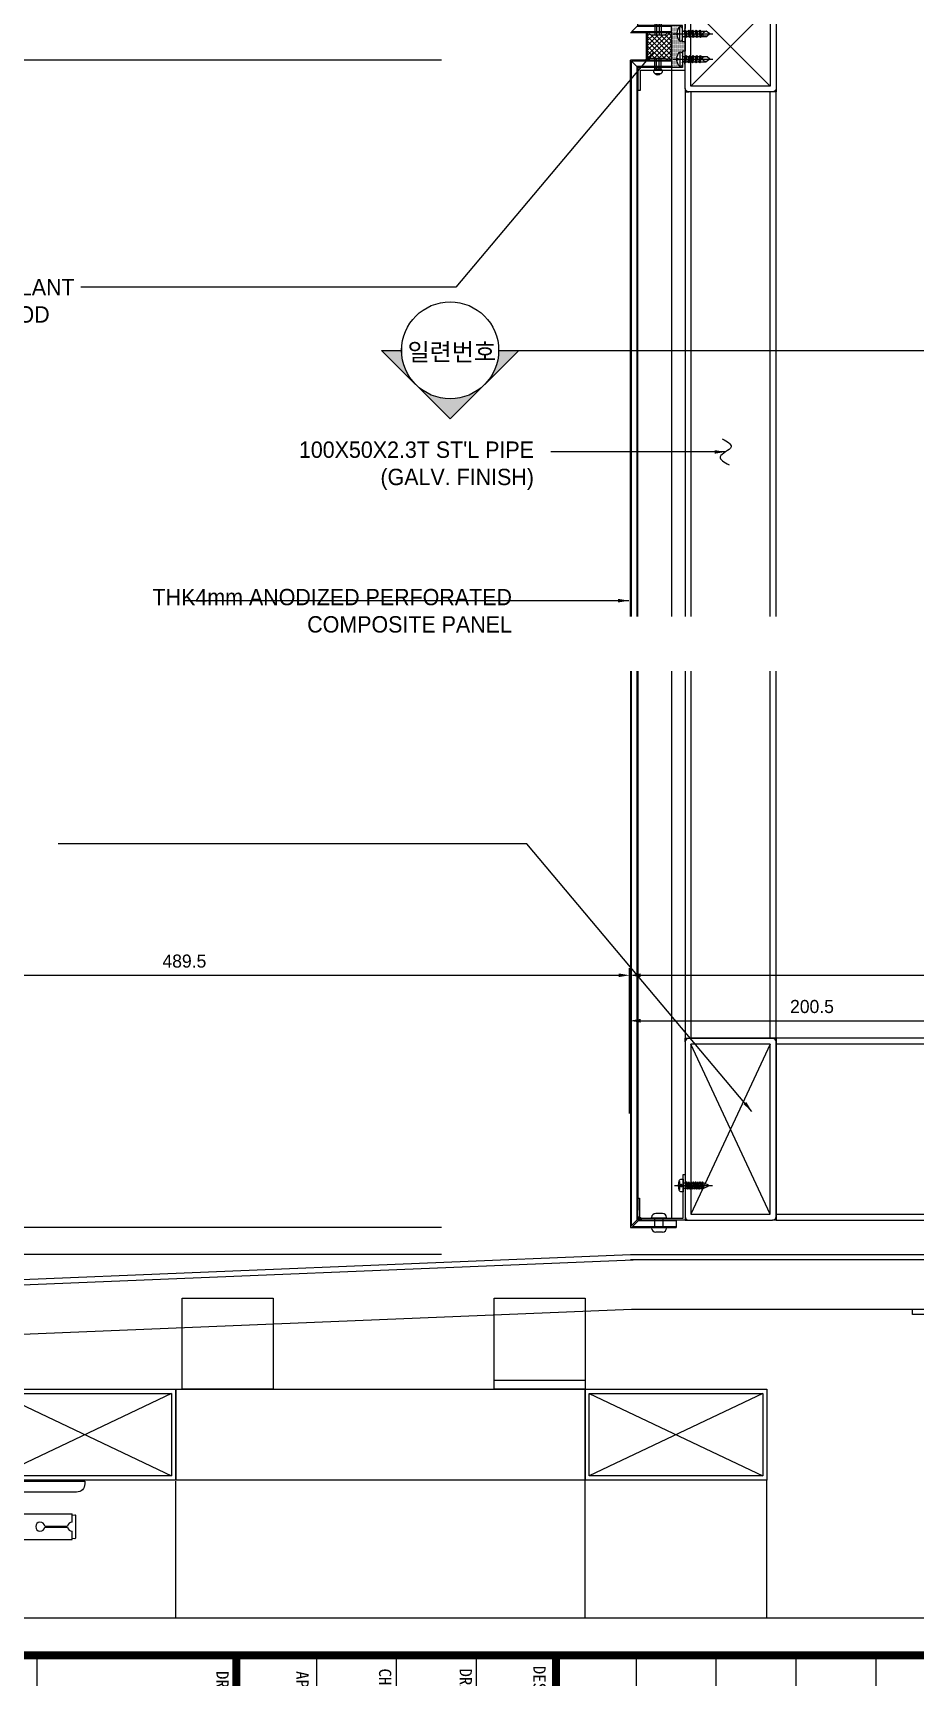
# Model space of a CAD drawing. Header units: millimetres. Extents: x 7297 to 60227, y -7497 to 19324.
# Drawn here: x 39274 to 39759, y 3258 to 4162 of the extents above; entities that cross this region are included whole.
import ezdxf
from ezdxf.enums import TextEntityAlignment as Align

# ---------------------------------------------------------------- set-up
doc = ezdxf.new("R2010")
doc.units = ezdxf.units.MM
doc.layers.add('NS_AL_PANEL', color=32, linetype='Continuous', lineweight=9)
for name, color, linetype in [('NS_COL_D-GREY', 8, 'Continuous'), ('NS_COL_GREEN', 3, 'Continuous'), ('NS_COL_MAGENTA', 6, 'Continuous'), ('NS_COL_RED', 1, 'Continuous'), ('NS_COL_WHITE', 7, 'Continuous'), ('NS_COL_YELLOW', 2, 'Continuous'), ('NS_DIM', 1, 'Continuous'), ('NS_FORM', 7, 'Continuous'), ('NS_FRAME', 253, 'Continuous'), ('NS_PIPE_FRAME', 2, 'Continuous'), ('NS_TEXT', 2, 'Continuous')]:
    doc.layers.add(name, color=color, linetype=linetype)
doc.styles.add('AMOS', font='malgun.ttf')
doc.styles.add('Expo M', font='Expo M.ttf')
doc.styles.add('M15-1', font='')
doc.styles.get('M15-1').set_extended_font_data('Dotum')
doc.dimstyles.new('N-SPACE', dxfattribs={"dimscale": 4, "dimtxt": 1.8, "dimasz": 1.5, "dimexe": 1, "dimexo": 1, "dimgap": 1, "dimtad": 1, "dimtoh": 1, "dimdec": 1, "dimzin": 1, "dimdsep": 46, "dimtxsty": 'Expo M', "dimcen": 2, "dimclrd": 1, "dimclre": 1, "dimclrt": 2, "dimadec": 1, "dimazin": 0, "dimtfac": 1, "dimtdec": 1, "dimtix": 1, "dimtmove": 1, "dimatfit": 3, "dimfxl": 1, "dimtolj": 1, "dimtzin": 1, "dimarcsym": 0})

# ---------------------------------------------------------------- blocks, each defined once
blk = doc.blocks.new('*D654')
at = {"layer": 'NS_DIM', "color": 1, "lineweight": -2, "transparency": 16777216}
for p, q in [((39048.56, 4161.98), (38907.56, 4161.98)), ((38911.56, 4155.98), (38911.56, 3495.98)), ((39498.56, 3489.98), (38907.56, 3489.98))]:
    blk.add_line(p, q, dxfattribs=at)
at = {"layer": 'NS_DIM', "color": 1, "transparency": 16777216}
for points in [[(38910.56, 4155.98), (38912.56, 4155.98), (38911.56, 4161.98)], [(38910.56, 3495.98), (38912.56, 3495.98), (38911.56, 3489.98)]]:
    blk.add_solid(points, dxfattribs=at)
at = {"layer": 'NS_DIM', "color": 2, "transparency": 16777216, "insert": (38903.78, 3825.98), "char_height": 7.2, "attachment_point": 5, "rotation": 90, "style": 'Expo M'}
blk.add_mtext('\\A1;MODULE DIM.', dxfattribs=at)
blk = doc.blocks.new('*D653')
at = {"layer": 'NS_DIM', "color": 1, "lineweight": -2, "transparency": 16777216}
for p, q in [((39498.56, 3489.98), (38907.56, 3489.98)), ((38911.56, 3483.98), (38911.56, 3295.98)), ((39498.56, 3289.98), (38907.56, 3289.98))]:
    blk.add_line(p, q, dxfattribs=at)
at = {"layer": 'NS_DIM', "color": 1, "transparency": 16777216}
for points in [[(38910.56, 3483.98), (38912.56, 3483.98), (38911.56, 3489.98)], [(38910.56, 3295.98), (38912.56, 3295.98), (38911.56, 3289.98)]]:
    blk.add_solid(points, dxfattribs=at)
at = {"layer": 'NS_DIM', "color": 2, "transparency": 16777216, "insert": (38903.95, 3389.98), "char_height": 7.2, "attachment_point": 5, "rotation": 90, "style": 'Expo M'}
blk.add_mtext('\\A1;M. DIM.', dxfattribs=at)
blk = doc.blocks.new('*D652')
at = {"layer": 'NS_DIM', "color": 1, "lineweight": -2, "transparency": 16777216}
for p, q in [((38946.02, 3510.98), (38946.02, 3516.98)), ((39498.56, 3504.98), (38942.02, 3504.98)), ((38946.02, 3489.98), (38946.02, 3504.98)), ((39498.56, 3489.98), (38942.02, 3489.98)), ((38946.02, 3483.98), (38946.02, 3477.98))]:
    blk.add_line(p, q, dxfattribs=at)
at = {"layer": 'NS_DIM', "color": 1, "transparency": 16777216}
for points in [[(38945.02, 3510.98), (38947.02, 3510.98), (38946.02, 3504.98)], [(38945.02, 3483.98), (38947.02, 3483.98), (38946.02, 3489.98)]]:
    blk.add_solid(points, dxfattribs=at)
at = {"layer": 'NS_DIM', "color": 2, "transparency": 16777216, "insert": (38938.24, 3497.48), "char_height": 7.2, "attachment_point": 5, "rotation": 90, "style": 'Expo M'}
blk.add_mtext('\\A1;15.0', dxfattribs=at)
blk = doc.blocks.new('*D651')
at = {"layer": 'NS_DIM', "color": 1, "lineweight": -2, "transparency": 16777216}
for p, q in [((38941.56, 4167.98), (38941.56, 4173.98)), ((39048.56, 4161.98), (38937.56, 4161.98)), ((38941.56, 4161.98), (38941.56, 4146.98)), ((39498.56, 4146.98), (38937.56, 4146.98)), ((38941.56, 4140.98), (38941.56, 4134.98))]:
    blk.add_line(p, q, dxfattribs=at)
at = {"layer": 'NS_DIM', "color": 1, "transparency": 16777216}
for points in [[(38940.56, 4167.98), (38942.56, 4167.98), (38941.56, 4161.98)], [(38940.56, 4140.98), (38942.56, 4140.98), (38941.56, 4146.98)]]:
    blk.add_solid(points, dxfattribs=at)
at = {"layer": 'NS_DIM', "color": 2, "transparency": 16777216, "insert": (38933.78, 4154.48), "char_height": 7.2, "attachment_point": 5, "rotation": 90, "style": 'Expo M'}
blk.add_mtext('\\A1;15.0', dxfattribs=at)
blk = doc.blocks.new('피스')
for p, q in [((-4, 1.5), (-4, 1)), ((-4, 1.5), (4, 1.5)), ((-3, 0), (3, 0)), ((-0.5, 2.98), (-0.4, 2.3)), ((-0.4, 2.3), (0.4, 2.3)), ((0, 4.99), (0, -16.77)), ((0.5, 2.98), (0.4, 2.3)), ((4, 1.5), (4, 1)), ((2, -1.5), (-2, -2)), ((-1.5, -1.5), (-2, -2)), ((-2, -2), (-1.5, -2.5)), ((-1.5, -3.5), (-2, -4)), ((2, -3.5), (-2, -4)), ((-2, -4), (-1.5, -4.5)), ((-1.5, -5.5), (-2, -6)), ((2, -5.5), (-2, -6)), ((-2, -6), (-1.5, -6.5)), ((-1.5, -7.5), (-2, -8)), ((2, -7.5), (-2, -8)), ((-2, -8), (-1.5, -8.5)), ((-1.5, -0.5), (-1.5, -1.5)), ((1.5, -1), (-1.5, -1.5)), ((1.5, -2), (-1.5, -2.5)), ((-1.5, -2.5), (-1.5, -3.5)), ((1.5, -3), (-1.5, -3.5)), ((1.5, -4), (-1.5, -4.5)), ((-1.5, -4.5), (-1.5, -5.5)), ((1.5, -5), (-1.5, -5.5)), ((1.5, -6), (-1.5, -6.5)), ((-1.5, -6.5), (-1.5, -7.5)), ((1.5, -7), (-1.5, -7.5)), ((1.5, -8), (-1.5, -8.5)), ((-1.5, -8.5), (-1.5, -9.5)), ((1.5, -9), (-1.5, -9.5)), ((1.5, -0.5), (1.5, -1)), ((1.5, -1), (2, -1.5)), ((2, -1.5), (1.5, -2)), ((1.5, -2), (1.5, -3)), ((1.5, -3), (2, -3.5)), ((2, -3.5), (1.5, -4)), ((1.5, -4), (1.5, -5)), ((1.5, -5), (2, -5.5)), ((2, -5.5), (1.5, -6)), ((1.5, -6), (1.5, -7)), ((1.5, -7), (2, -7.5)), ((2, -7.5), (1.5, -8)), ((1.5, -8), (1.5, -9)), ((1.5, -9), (2, -9.5)), ((-1.5, -9.5), (-2, -10)), ((2, -9.5), (-2, -10)), ((-2, -10), (-1.5, -10.5)), ((1.5, -10), (-1.5, -10.5)), ((-1.5, -10.5), (-1.5, -13.5)), ((0, -15), (-1.5, -13.5)), ((-1.27, -13.54), (-1.27, -11.97)), ((0, -15), (-1.27, -13.54)), ((0, -15), (1.5, -13.03)), ((1.5, -13.03), (0.6, -11.47)), ((2, -9.5), (1.5, -10)), ((1.5, -10), (1.5, -13.03))]:
    blk.add_line(p, q)
for centre, radius, start, end in [((0, -3.08), 6.08, 94.71456, 131.11209), ((-3, 1), 1, 180, 270), ((-2, -0.5), 0.5, 0, 90), ((0, -3.08), 6.08, 48.88791, 85.28544), ((2, -0.5), 0.5, 90, 180), ((3, 1), 1, 270, 0), ((-0.27, -11.97), 1, 30.08633, 180)]:
    blk.add_arc(centre, radius, start, end)
blk = doc.blocks.new('N-SCREW')
blk.add_blockref('피스', (17.25, -1.03))
blk = doc.blocks.new('RIVET')
for p, q in [((-1.05, -3.85), (-1.05, 3.85)), ((5, 1.75), (-1.05, 1.75)), ((5, 0.75), (-1.05, 0.75)), ((7.31, -1.75, 0), (7.31, 1.75, 0)), ((5, -0.75), (-1.05, -0.75)), ((5, -1.75), (-1.05, -1.75))]:
    blk.add_line(p, q)
at = {"ltscale": 3}
for p, q in [((0, 4.9), (0, -4.9)), ((5, 1.75), (5, -1.75))]:
    blk.add_line(p, q, dxfattribs=at)
for centre, radius, start, end in [((0, 3.85), 1.05, 90, 180), ((6.16, 1.15), 1.3, 27.34705, 152.65295), ((5.81, 0, 0), 2.2, 313.00287, 46.99713), ((0, -3.85), 1.05, 180, 270), ((6.16, -1.15), 1.3, 207.34705, 332.65295)]:
    blk.add_arc(centre, radius, start, end)
blk = doc.blocks.new('Z-BAR-ONE')
for p, q in [((56896.21, 36806), (56896.21, 36801)), ((56888.71, 36796), (56866.21, 36796)), ((56888.71, 36795.5), (56866.71, 36795.5)), ((56870.21, 36792), (56866.71, 36795.5)), ((56888.71, 36792.5), (56869.71, 36792.5)), ((56888.71, 36796), (56888.71, 36792))]:
    blk.add_line(p, q)
blk.add_lwpolyline([(56894.71, 36801), (56894.71, 36792), (56883.21, 36792), (56870.21, 36792), (56870.21, 36779.5), (56871.71, 36779.5), (56871.71, 36790.5), (56883.21, 36790.5), (56896.21, 36790.5), (56896.21, 36793.5), (56895.91, 36793.8), (56896.21, 36794.1), (56895.91, 36794.4), (56896.21, 36794.7), (56895.91, 36795), (56896.21, 36795.3), (56895.91, 36795.6), (56896.21, 36795.9), (56895.91, 36796.2), (56896.21, 36796.5), (56895.91, 36796.8), (56896.21, 36797.1), (56895.91, 36797.4), (56896.21, 36797.7), (56895.91, 36798), (56896.21, 36798.3), (56896.21, 36801)], close=True)
at = {"xscale": -1, "rotation": 90}
blk.add_blockref('N-SCREW', (56893.68, 36813.75), dxfattribs=at)
at = {"rotation": 270}
blk.add_blockref('RIVET', (56881.28, 36796), dxfattribs=at)
blk = doc.blocks.new('PH-4X14')
at = {"ltscale": 0.3}
blk.add_line((-4.88, 0), (16, 0), dxfattribs=at)
for p, q in [((0, 3.5), (-0.99, 3.5)), ((0, -3.5), (0, 3.5)), ((0, 1.5), (0.96, 1.5)), ((0.86, -0.05), (1.2, 2)), ((0.86, -0.05), (0.96, 1.5)), ((1.16, 1.98), (0.96, 1.5)), ((0.96, -0.07), (1.29, 1.94)), ((0.96, -0.07), (1.46, 1.5)), ((1.26, 1.99), (1.46, 1.5)), ((1.46, 1.5), (2.2, 1.5)), ((1.58, -1.5), (2.2, 1.5)), ((1.78, -1.99), (2.43, 2)), ((1.88, -1.98), (2.53, 1.94)), ((2.08, -1.5), (2.7, 1.5)), ((2.39, 1.98), (2.2, 1.5)), ((2.5, 1.99), (2.7, 1.5)), ((2.7, 1.5), (3.43, 1.5)), ((2.81, -1.5), (3.43, 1.5)), ((3.01, -1.99), (3.66, 2)), ((3.11, -1.98), (3.76, 1.94)), ((3.31, -1.5), (3.93, 1.5)), ((3.62, 1.98), (3.43, 1.5)), ((3.73, 1.99), (3.93, 1.5)), ((3.93, 1.5), (4.66, 1.5)), ((4.04, -1.5), (4.66, 1.5)), ((4.24, -1.99), (4.9, 2)), ((4.35, -1.98), (4.99, 1.94)), ((4.54, -1.5), (5.16, 1.5)), ((4.86, 1.98), (4.66, 1.5)), ((4.96, 1.99), (5.16, 1.5)), ((5.16, 1.5), (5.9, 1.5)), ((5.27, -1.5), (5.9, 1.5)), ((5.47, -1.99), (6.13, 2)), ((5.58, -1.98), (6.22, 1.94)), ((5.77, -1.5), (6.4, 1.5)), ((6.09, 1.98), (5.9, 1.5)), ((6.2, 1.99), (6.4, 1.5)), ((6.4, 1.5), (7.13, 1.5)), ((6.51, -1.5), (7.13, 1.5)), ((6.71, -1.99), (7.36, 2)), ((6.81, -1.98), (7.46, 1.94)), ((7.01, -1.5), (7.63, 1.5)), ((7.32, 1.98), (7.13, 1.5)), ((7.43, 1.99), (7.63, 1.5)), ((7.63, 1.5), (8.36, 1.5)), ((7.74, -1.5), (8.36, 1.5)), ((7.94, -1.99), (8.59, 2)), ((8.05, -1.98), (8.69, 1.94)), ((8.24, -1.5), (8.86, 1.5)), ((8.56, 1.98), (8.36, 1.5)), ((8.66, 1.99), (8.86, 1.5)), ((8.86, 1.5), (9.6, 1.5)), ((8.97, -1.5), (9.6, 1.5)), ((9.17, -1.99), (9.83, 2)), ((9.28, -1.98), (9.92, 1.94)), ((9.47, -1.5), (10.09, 1.5)), ((9.79, 1.98), (9.6, 1.5)), ((9.9, 1.99), (10.09, 1.5)), ((10.09, 1.5), (11.27, 1.5)), ((10.21, -1.5), (10.83, 1.5)), ((10.41, -1.99), (11.01, 1.5)), ((10.51, -1.98), (11.01, 1.25)), ((11.01, 1.5), (11.01, -0.04)), ((11.27, 1.5), (13.64, 0.38)), ((-0.99, -3.5), (0, -3.5)), ((0, -1.5), (1.58, -1.5)), ((1.78, -1.99), (1.58, -1.5)), ((1.88, -1.98), (2.08, -1.5)), ((2.08, -1.5), (2.81, -1.5)), ((3.01, -1.99), (2.81, -1.5)), ((3.11, -1.98), (3.31, -1.5)), ((3.31, -1.5), (4.04, -1.5)), ((4.24, -1.99), (4.04, -1.5)), ((4.35, -1.98), (4.54, -1.5)), ((4.54, -1.5), (5.27, -1.5)), ((5.47, -1.99), (5.27, -1.5)), ((5.58, -1.98), (5.77, -1.5)), ((5.77, -1.5), (6.51, -1.5)), ((6.71, -1.99), (6.51, -1.5)), ((6.81, -1.98), (7.01, -1.5)), ((7.01, -1.5), (7.74, -1.5)), ((7.94, -1.99), (7.74, -1.5)), ((8.05, -1.98), (8.24, -1.5)), ((8.24, -1.5), (8.97, -1.5)), ((9.17, -1.99), (8.97, -1.5)), ((9.28, -1.98), (9.47, -1.5)), ((9.47, -1.5), (10.21, -1.5)), ((10.41, -1.99), (10.21, -1.5)), ((10.51, -1.98), (10.71, -1.5)), ((10.71, -1.5), (11.01, -0.04)), ((10.71, -1.5), (11.27, -1.5)), ((11.27, -1.5), (13.64, -0.38))]:
    blk.add_line(p, q)
blk.add_lwpolyline([(-2.25, 2.55), (-2.05, 2.32), (-1.95, 2.07), (-1.93, 1.8), (-1.97, 1.53), (-2.03, 1.26), (-2.1, 1.02), (-2.15, 0.81), (-2.15, 0.66), (-2.09, 0.56), (-1.97, 0.51), (-1.81, 0.49), (-1.62, 0.49), (-1.42, 0.51), (-1.21, 0.52), (-1.02, 0.51), (-0.84, 0.47), (-0.71, 0.39), (-0.61, 0.28), (-0.56, 0.15), (-0.54, 0), (-0.56, -0.15), (-0.61, -0.28), (-0.71, -0.39), (-0.84, -0.47), (-1.02, -0.51), (-1.21, -0.52), (-1.42, -0.51), (-1.62, -0.49), (-1.81, -0.49), (-1.97, -0.51), (-2.09, -0.56), (-2.15, -0.66), (-2.15, -0.81), (-2.1, -1.02), (-2.03, -1.26), (-1.97, -1.53), (-1.93, -1.8), (-1.95, -2.07), (-2.05, -2.32), (-2.25, -2.55)])
for centre, radius, start, end in [((6.76, 0), 9.36, 164.20502, 195.79498), ((-0.99, 2.2), 1.3, 90.02335, 164.41138), ((1.22, 1.91), 0.0925, 60.07535, 130.13388), ((2.45, 1.91), 0.0925, 60.07535, 130.13388), ((3.68, 1.91), 0.0925, 60.07535, 130.13388), ((4.92, 1.91), 0.0925, 60.07535, 130.13388), ((6.15, 1.91), 0.0925, 60.07535, 130.13388), ((7.38, 1.91), 0.0925, 60.07535, 130.13388), ((8.62, 1.91), 0.0925, 60.07535, 130.13388), ((9.85, 1.91), 0.0925, 60.07535, 130.13388), ((13.38, 0), 0.46, 305.16271, 54.83729), ((-0.99, -2.2), 1.3, 195.58862, 269.97665), ((0.92, -0.03), 0.0602, 200.68507, 319.27288), ((1.82, -1.91), 0.0925, 240.07535, 310.13388), ((3.05, -1.91), 0.0925, 240.07535, 310.13388), ((4.29, -1.91), 0.0925, 240.07535, 310.13388), ((5.52, -1.91), 0.0925, 240.07535, 310.13388), ((6.75, -1.91), 0.0925, 240.07535, 310.13388), ((7.99, -1.91), 0.0925, 240.07535, 310.13388), ((9.22, -1.91), 0.0925, 240.07535, 310.13388), ((10.45, -1.91), 0.0925, 240.07535, 310.13388)]:
    blk.add_arc(centre, radius, start, end)
blk = doc.blocks.new('*U54')
for p, q in [((849.85, -25975.25), (893.45, -26018.85)), ((849.85, -26018.85), (893.45, -25975.25))]:
    blk.add_line(p, q)
blk.add_lwpolyline([(848.65, -26022.05), (894.65, -26022.05, 0.414214), (896.65, -26020.05), (896.65, -25974.05, 0.414214), (894.65, -25972.05), (848.65, -25972.05, 0.414214), (846.65, -25974.05), (846.65, -26020.05, 0.414214)], format="xyb", close=True)
for points in [[(846.65, -25974.05), (846.65, -25972.05), (848.65, -25972.05)], [(896.65, -25974.05), (896.65, -25972.05), (894.65, -25972.05)], [(846.65, -26020.05), (846.65, -26022.05), (848.65, -26022.05)], [(896.65, -26020.05), (896.65, -26022.05), (894.65, -26022.05)]]:
    blk.add_lwpolyline(points)
blk.add_lwpolyline([(849.85, -26018.85), (893.45, -26018.85), (893.45, -25975.25), (849.85, -25975.25)], close=True)
blk = doc.blocks.new('100-50-pipe')
for p, q in [((52437.93, 36785.42), (52437.93, 36689.42)), ((52485.93, 36787.42), (52439.93, 36787.42)), ((52484.73, 36784.22), (52441.13, 36784.22)), ((52441.13, 36784.22), (52441.13, 36690.62)), ((52441.13, 36784.22), (52484.73, 36690.62)), ((52441.13, 36690.62), (52484.73, 36784.22)), ((52484.73, 36690.62), (52484.73, 36784.22)), ((52487.93, 36689.42), (52487.93, 36785.42)), ((52439.93, 36687.42), (52485.93, 36687.42)), ((52441.13, 36690.62), (52484.73, 36690.62))]:
    blk.add_line(p, q)
for points in [[(52437.93, 36785.42), (52437.93, 36787.42), (52439.93, 36787.42)], [(52487.93, 36785.42), (52487.93, 36787.42), (52485.93, 36787.42)], [(52437.93, 36689.42), (52437.93, 36687.42), (52439.93, 36687.42)], [(52487.93, 36689.42), (52487.93, 36687.42), (52485.93, 36687.42)]]:
    blk.add_lwpolyline(points)
for centre, start, end in [((52439.93, 36785.42), 90, 180), ((52485.93, 36785.42), 0, 90), ((52439.93, 36689.42), 180, 270), ((52485.93, 36689.42), 270, 0)]:
    blk.add_arc(centre, 2, start, end)
blk = doc.blocks.new('A$C5D6F1573')
for p, q in [((2.3, 2.3), (97.7, 47.7)), ((97.7, 2.3), (2.3, 47.7))]:
    blk.add_line(p, q)
for points in [[(100, 0), (100, 50), (0, 50), (0, 0)], [(97.7, 2.3), (97.7, 47.7), (2.3, 47.7), (2.3, 2.3)]]:
    blk.add_lwpolyline(points, close=True)
blk = doc.blocks.new('A$C14DC5D44')
for p, q in [((5, 34.2), (5, 21.8)), ((5.5, 34.5), (5.3, 34.5)), ((7, 34.32), (5.5, 34.5)), ((7, 35), (7, 30.5)), ((50, 35), (7, 35)), ((22.01, 28.25), (9.49, 28.25)), ((22.01, 27.75), (9.49, 27.75)), ((5.5, 21.5), (5.3, 21.5)), ((7, 21.68), (5.5, 21.5)), ((7, 25.5), (7, 21)), ((50, 21), (7, 21))]:
    blk.add_line(p, q)
blk.add_lwpolyline([(38, 9, 0.414214), (44, 15), (44, 48.5, -0.414214), (48.5, 53), (50, 53), (50, 3), (0, 3), (0, 4.5, -0.414214), (4.5, 9)], format="xyb", close=True)
blk.add_lwpolyline([(42, 19.5, -0.237789), (41.21, 19.9, -0.085107), (40.16, 21.99, -0.042803), (39.62, 24.51, -0.031577), (39.4, 28, -0.031577), (39.62, 31.49, -0.042803), (40.16, 34.01, -0.085107), (41.21, 36.1, -0.237789), (42, 36.5, -0.237789)], format="xyb")
blk.add_lwpolyline([(44, 36.5), (42, 36.5), (42, 19.5), (44, 19.5)], close=True)
for centre, radius, start, end in [((5.3, 34.2), 0.3, 90, 180), ((7, 28), 2.5, 5.73917, 90), ((7, 28), 2.5, 270, 354.26083), ((24.5, 28), 2.5, 185.73917, 174.26083), ((5.3, 21.8), 0.3, 180, 270)]:
    blk.add_arc(centre, radius, start, end)
blk = doc.blocks.new('A$C36ED5424')
for p, q in [((0, 2180), (490.01, 2200)), ((490.01, 2200), (675.01, 2200)), ((3, 2177.11), (491.52, 2197.05)), ((672.01, 2197.06), (490.06, 2197.05)), ((30, 2151.09), (490.56, 2170)), ((490.56, 2170), (645.01, 2170)), ((645.01, 2167), (645.01, 2170)), ((645.01, 2170), (672.01, 2170)), ((675.01, 2167), (645.01, 2167)), ((415.08, 2130.98), (465.08, 2130.98)), ((240.01, 2000, 0), (240.01, 2075.37, 0)), ((465.01, 2000, 0), (465.01, 2075.98, 0)), ((565.01, 2000, 0), (565.01, 2075.98, 0))]:
    blk.add_line(p, q)
at = {"elevation": 0}
for points in [[(243.57, 2125.98), (243.57, 2175.98), (293.57, 2175.98), (293.57, 2125.98)], [(415.08, 2125.98), (415.08, 2175.98), (465.08, 2175.98), (465.08, 2125.98)], [(465.01, 2075.98), (240.01, 2075.98), (240.01, 2125.98), (465.01, 2125.98)]]:
    blk.add_lwpolyline(points, close=True, dxfattribs=at)
at = {"xscale": -1, "rotation": 180}
for p in [(140.01, 2125.98, 0), (465.01, 2125.98, 0)]:
    blk.add_blockref('A$C5D6F1573', p, dxfattribs=at)
at = {"rotation": 180}
blk.add_blockref('A$C14DC5D44', (190.01, 2078.37, 0), dxfattribs=at)
blk = doc.blocks.new('*D643')
at = {"layer": 'NS_DIM', "color": 1, "lineweight": -2, "transparency": 16777216}
for p, q in [((39602.06, 3567.62), (39602.06, 3647.62)), ((40102.56, 3567.62), (40102.56, 3647.62)), ((39608.06, 3643.62), (40096.56, 3643.62))]:
    blk.add_line(p, q, dxfattribs=at)
at = {"layer": 'NS_DIM', "color": 1, "transparency": 16777216}
for points in [[(39608.06, 3644.62), (39608.06, 3642.62), (39602.06, 3643.62)], [(40096.56, 3644.62), (40096.56, 3642.62), (40102.56, 3643.62)]]:
    blk.add_solid(points, dxfattribs=at)
at = {"layer": 'NS_DIM', "color": 2, "transparency": 16777216, "insert": (39852.31, 3651.4), "char_height": 7.2, "attachment_point": 5, "style": 'Expo M'}
blk.add_mtext('\\A1;500.5', dxfattribs=at)
blk = doc.blocks.new('*D642')
at = {"layer": 'NS_DIM', "color": 1, "lineweight": -2, "transparency": 16777216}
for p, q in [((39602.06, 3567.62), (39602.06, 3622.62)), ((39608.06, 3618.62), (39796.56, 3618.62)), ((39802.56, 3567.62), (39802.56, 3622.62))]:
    blk.add_line(p, q, dxfattribs=at)
at = {"layer": 'NS_DIM', "color": 1, "transparency": 16777216}
for points in [[(39608.06, 3619.62), (39608.06, 3617.62), (39602.06, 3618.62)], [(39796.56, 3619.62), (39796.56, 3617.62), (39802.56, 3618.62)]]:
    blk.add_solid(points, dxfattribs=at)
at = {"layer": 'NS_DIM', "color": 2, "transparency": 16777216, "insert": (39702.31, 3626.41), "char_height": 7.2, "attachment_point": 5, "style": 'Expo M'}
blk.add_mtext('\\A1;200.5', dxfattribs=at)
blk = doc.blocks.new('*D639')
at = {"layer": 'NS_DIM', "color": 1, "lineweight": -2, "transparency": 16777216}
for p, q in [((39112.55, 3567.62), (39112.55, 3647.62)), ((39602.06, 3567.62), (39602.06, 3647.62)), ((39118.55, 3643.62), (39596.06, 3643.62))]:
    blk.add_line(p, q, dxfattribs=at)
at = {"layer": 'NS_DIM', "color": 1, "transparency": 16777216}
for points in [[(39118.55, 3644.62), (39118.55, 3642.62), (39112.55, 3643.62)], [(39596.06, 3644.62), (39596.06, 3642.62), (39602.06, 3643.62)]]:
    blk.add_solid(points, dxfattribs=at)
at = {"layer": 'NS_DIM', "color": 2, "transparency": 16777216, "insert": (39357.31, 3651.4), "char_height": 7.2, "attachment_point": 5, "style": 'Expo M'}
blk.add_mtext('\\A1;489.5', dxfattribs=at)
blk = doc.blocks.new('AL-TEMPLATE')
at = {"color": 8}
for p, q in [((2716.82, 1293.13), (2800.02, 1293.13)), ((2716.82, 1276.49), (2800.02, 1276.49)), ((2716.82, 1259.85), (2800.02, 1259.85)), ((2716.82, 1243.21), (2800.02, 1243.21)), ((2716.82, 1209.93), (2800.02, 1209.93)), ((2716.82, 1193.29), (2800.02, 1193.29)), ((2716.82, 1176.65), (2800.02, 1176.65)), ((2716.82, 1118.41), (2800.02, 1118.41))]:
    blk.add_line(p, q, dxfattribs=at)
at = {"color": 9}
blk.add_lwpolyline([(1984.07, 1501.32), (2709.08, 1501.32), (2709.08, 935.18), (1984.07, 935.18)], close=True, dxfattribs=at)
at = {"color": 8, "const_width": 1.66}
blk.add_lwpolyline([(2716.82, 1409.8), (2800.02, 1409.8), (2800.02, 1026.89), (2716.82, 1026.89)], close=True, dxfattribs=at)
for points in [[(2716.82, 1226.57), (2800.02, 1226.57)], [(2716.82, 1160.01), (2800.02, 1160.01)]]:
    blk.add_lwpolyline(points, dxfattribs=at)
at = {"color": 8, "char_height": 2.5559, "attachment_point": 1}
for s, insert, width in [('DESIGNED BYNOTE', (2719.01, 1224.39), 438.9676), ('DRAWN BYNOTE', (2719.56, 1209.04), 438.9676), ('CHECKED BYNOTE', (2719.56, 1192.25), 438.9676), ('APPROVED BYNOTE', (2720.1, 1175.04), 438.9676), ('DRAWING TITLE', (2720.1, 1158.4), 438.9675)]:
    blk.add_mtext(s, dxfattribs=dict(at, insert=insert, width=width))

msp = doc.modelspace()

# ---------------------------------------------------------------- hatches: boundary and pattern name
at = {"layer": 'NS_COL_MAGENTA'}
h = msp.add_hatch(dxfattribs=at)
h.set_pattern_fill('ANSI37', color=256, style=0)
h.set_pattern_definition([(45, (-154370.9776, -61561.3495), (-0.08838834765, 0.08838834765), []), (135, (-154370.9776, -61561.3495), (-0.08838834765, -0.08838834765), [])])
h.paths.add_polyline_path([(39611.42, 4161.98), (39611.92, 4161.98), (39611.92, 4146.98), (39611.42, 4146.98)])
at = {"layer": 'NS_COL_MAGENTA', "ltscale": 3}
h = msp.add_hatch(dxfattribs=at)
h.set_pattern_fill('ANSI37', color=256, scale=15, style=0)
h.set_pattern_definition([(45, (-3716500.1668, 137218.689), (-1.3258252147, 1.3258252147), []), (135, (-3716500.1668, 137218.689), (-1.3258252147, -1.3258252147), [])])
edge = h.paths.add_edge_path()
edge.add_line((39625.06, 4161.98), (39622.53, 4161.98))
edge.add_arc((39621.48, 4161.98), 1.05, -90, 0, ccw=False)
edge.add_line((39621.48, 4160.93), (39613.78, 4160.93))
edge.add_arc((39613.78, 4161.98), 1.05, -180, -90, ccw=False)
edge.add_line((39612.73, 4161.98), (39611.92, 4161.98))
edge.add_line((39611.92, 4161.98), (39611.92, 4146.98))
edge.add_line((39611.92, 4146.98), (39612.73, 4146.98))
edge.add_arc((39613.78, 4146.98), 1.05, 90, 180, ccw=False)
edge.add_line((39613.78, 4148.03), (39621.48, 4148.03))
edge.add_arc((39621.48, 4146.98), 1.05, 0, 90, ccw=False)
edge.add_line((39622.53, 4146.98), (39625.06, 4146.98))
edge.add_line((39625.06, 4146.98), (39625.06, 4161.98))
h = msp.add_hatch(dxfattribs=at)
h.set_pattern_fill('DOTS', color=256, scale=5, style=0)
h.set_pattern_definition([(360, (-3716498.1668, 136368.68894), (0.15625, 0.3125), [0, -0.3125])])
h.paths.add_polyline_path([(39632.06, 4151.98), (39631.06, 4151.98), (39631.06, 4150.48, 0.414222), (39630.06, 4151.48), (39629.56, 4151.48, 0.160163), (39628.08, 4147.98), (39628.76, 4147.88), (39628.76, 4147.08), (39628.08, 4146.98, 0.160163), (39629.56, 4143.48), (39630.06, 4143.48, 0.414214), (39631.06, 4144.48), (39631.06, 4142.98), (39625.06, 4142.98), (39625.06, 4146.98), (39625.06, 4161.98), (39625.06, 4165.98), (39631.06, 4165.98), (39631.06, 4164.48, 0.414214), (39630.06, 4165.48), (39629.56, 4165.48, 0.160163), (39628.08, 4161.98), (39628.76, 4161.88), (39628.76, 4161.08), (39628.08, 4160.98, 0.160163), (39629.56, 4157.48), (39630.06, 4157.48, 0.414214), (39631.06, 4158.48), (39631.06, 4156.98), (39632.06, 4156.98)])
at = {"layer": 'NS_COL_RED'}
h = msp.add_hatch(dxfattribs=at)
h.set_pattern_fill('DOTS', color=256, scale=0.2, angle=270.72777, style=0)
h.set_pattern_definition([(270.72777, (40570.0635, 3085.32523), (0.31949078, -0.15470442), [0, -0.3175])])
edge = h.paths.add_edge_path()
edge.add_line((39608.44, 3508.98), (39606.56, 3508.98))
edge.add_line((39606.56, 3508.98), (39606.56, 3510.98))
edge.add_arc((39606.65, 3509.19), 1.8, -6.57151, 92.77167, ccw=False)
at = {"layer": 'NS_COL_WHITE'}
h = msp.add_hatch(color=256, dxfattribs=at)
h.paths.add_polyline_path([(39476.73, 3987.37, 0.198912), (39484.54, 3968.52), (39465.68, 3987.37)])
h.paths.add_polyline_path([(39522.25, 3968.52), (39503.4, 3949.66), (39484.54, 3968.52, 0.414214)])
h.paths.add_polyline_path([(39530.06, 3987.37), (39541.11, 3987.37), (39522.25, 3968.52, 0.198912)])
h = msp.add_hatch(color=256, dxfattribs=at)
h.paths.add_polyline_path([(39476.73, 3987.37, 0.198912), (39484.54, 3968.52), (39465.68, 3987.37)])
h.paths.add_polyline_path([(39522.25, 3968.52), (39503.4, 3949.66), (39484.54, 3968.52, 0.414214)])
h.paths.add_polyline_path([(39530.06, 3987.37), (39541.11, 3987.37), (39522.25, 3968.52, 0.198912)])
h = msp.add_hatch(color=256, dxfattribs=at)
h.paths.add_polyline_path([(39476.73, 3987.37, 0.198912), (39484.54, 3968.52), (39465.68, 3987.37)])
h.paths.add_polyline_path([(39522.25, 3968.52), (39503.4, 3949.66), (39484.54, 3968.52, 0.414214)])
h.paths.add_polyline_path([(39530.06, 3987.37), (39541.11, 3987.37), (39522.25, 3968.52, 0.198912)])

# ---------------------------------------------------------------- linework, layer by layer
at = {"layer": 'NS_AL_PANEL'}
for p, q in [((39603.06, 3840.98), (39603.06, 4146.48)), ((39606.06, 3840.98), (39606.06, 4143.48)), ((39603.06, 3810.98), (39603.06, 3505.98)), ((39606.06, 3810.98), (39606.06, 3508.98)), ((39606.56, 3509.48), (39603.06, 3505.98)), ((39607.06, 3508.98), (39603.56, 3505.48)), ((39603.56, 3505.48), (39627.56, 3505.48)), ((39606.56, 3508.48), (39627.56, 3508.48))]:
    msp.add_line(p, q, dxfattribs=at)
msp.add_arc((39603.56, 3505.98), 0.5, 180, 270, dxfattribs=at)
at = {"layer": 'NS_COL_GREEN', "elevation": 0}
msp.add_lwpolyline([(39631.56, 3509.98), (39631.56, 3533.98), (39632.56, 3533.98), (39632.56, 3508.98), (39606.56, 3508.98), (39606.56, 3520.98), (39607.56, 3520.98), (39607.56, 3509.98)], close=True, dxfattribs=at)
at = {"layer": 'NS_COL_MAGENTA'}
for p, q in [((39611.42, 4146.98), (39611.42, 4161.98)), ((39611.92, 4146.98), (39611.92, 4161.98)), ((39625.06, 4161.98), (39625.06, 4146.98)), ((39625.06, 4146.98), (39625.06, 4161.98))]:
    msp.add_line(p, q, dxfattribs=at)
at = {"layer": 'NS_COL_RED'}
for p, q in [((39614.13, 3509.98), (39614.13, 3510.36)), ((39622.38, 3509.98), (39614.13, 3509.98)), ((39616, 3504.98), (39616, 3509.98)), ((39620.13, 3512.61), (39616.38, 3512.61)), ((39620.5, 3504.98), (39620.5, 3509.98)), ((39622.38, 3509.98), (39622.38, 3510.36)), ((39622.38, 3504.98), (39614.13, 3504.98)), ((39614.13, 3504.98), (39614.13, 3504.61)), ((39620.13, 3502.36), (39616.38, 3502.36)), ((39622.38, 3504.98), (39622.38, 3504.61))]:
    msp.add_line(p, q, dxfattribs=at)
at = {"layer": 'NS_COL_RED', "elevation": 0}
msp.add_lwpolyline([(39608.44, 3508.98), (39606.56, 3508.98), (39606.56, 3510.98, -0.462823)], format="xyb", close=True, dxfattribs=at)
at = {"layer": 'NS_COL_RED'}
for centre, start, end in [((39616.38, 3510.36), 90, 180), ((39620.13, 3510.36), 0, 90), ((39616.38, 3504.61), 180, 270), ((39620.13, 3504.61), 270, 0)]:
    msp.add_arc(centre, 2.25, start, end, dxfattribs=at)
at = {"layer": 'NS_COL_WHITE'}
for p, q in [((39625.06, 4142.98), (39625.06, 3840.98)), ((39530.06, 3987.37), (39757.53, 3987.37)), ((39530.06, 3987.37), (39757.53, 3987.37)), ((39625.06, 3810.98), (39625.06, 3509.98))]:
    msp.add_line(p, q, dxfattribs=at)
at = {"layer": 'NS_COL_WHITE', "elevation": 0}
msp.add_lwpolyline([(39530.06, 3987.37), (39541.11, 3987.37), (39503.4, 3949.66), (39465.68, 3987.37), (39476.73, 3987.37)], dxfattribs=at)
msp.add_lwpolyline([(39530.06, 3987.37), (39541.11, 3987.37), (39503.4, 3949.66), (39465.68, 3987.37), (39476.73, 3987.37)], dxfattribs=at)
at = {"layer": 'NS_COL_WHITE'}
msp.add_circle((39503.4, 3987.37), 26.67, dxfattribs=at)
msp.add_circle((39503.4, 3987.37), 26.67, dxfattribs=at)
at = {"layer": 'NS_COL_YELLOW'}
for p, q in [((39602.56, 3840.98), (39602.56, 4146.98)), ((39606.56, 3840.98), (39606.56, 4137.48)), ((39602.56, 3810.98), (39602.56, 3504.98)), ((39606.56, 3810.98), (39606.56, 3514.48)), ((39602.56, 3504.98), (39627.56, 3504.98)), ((39607.06, 3508.98), (39627.56, 3508.98)), ((39627.56, 3508.98), (39627.56, 3504.98))]:
    msp.add_line(p, q, dxfattribs=at)
at = {"layer": 'NS_DIM'}
msp.add_spline([(39653.02, 3938.7), (39657.82, 3934.26), (39651.81, 3928.77), (39656.74, 3924.36)], degree=3, dxfattribs=at)
at = {"layer": 'NS_FRAME', "elevation": 0}
for points in [[(39682.56, 3840.98), (39682.56, 4129.48), (39632.56, 4129.48), (39632.56, 3840.98)], [(39679.36, 3840.98), (39679.36, 4129.48), (39635.76, 4129.48), (39635.76, 3840.98)], [(39632.56, 3810.98), (39632.56, 3608.98), (39682.56, 3608.98), (39682.56, 3810.98)], [(39635.76, 3810.98), (39635.76, 3608.98), (39679.36, 3608.98), (39679.36, 3810.98)]]:
    msp.add_lwpolyline(points, dxfattribs=at)
for points in [[(39682.56, 3608.98), (39682.56, 3508.98), (40002.56, 3508.98), (40002.56, 3608.98)], [(39682.56, 3605.78), (39682.56, 3512.18), (40002.56, 3512.18), (40002.56, 3605.78)]]:
    msp.add_lwpolyline(points, close=True, dxfattribs=at)

# ---------------------------------------------------------------- block references
at = {"layer": 'NS_COL_D-GREY'}
msp.add_blockref('A$C36ED5424', (39112.55, 1289.98), dxfattribs=at)
at = {"layer": 'NS_COL_RED', "xscale": -1, "rotation": 180}
msp.add_blockref('PH-4X14', (39631.56, 3527.98), dxfattribs=at)
at = {"layer": 'NS_COL_WHITE', "xscale": -1, "rotation": 180}
for p in [(-17263.64, 40957.99), (-17263.64, 40957.98)]:
    msp.add_blockref('Z-BAR-ONE', p, dxfattribs=at)
at = {"layer": 'NS_COL_WHITE'}
msp.add_blockref('Z-BAR-ONE', (-17263.64, -32649.02), dxfattribs=at)
at = {"layer": 'NS_PIPE_FRAME', "xscale": -1, "rotation": 180}
msp.add_blockref('*U54', (38785.91, -21842.57), dxfattribs=at)
at = {"layer": 'NS_PIPE_FRAME', "rotation": 180}
msp.add_blockref('100-50-pipe', (92120.49, 40296.4), dxfattribs=at)

# ---------------------------------------------------------------- texts
at = {"layer": 'NS_TEXT', "char_height": 9, "style": 'M15-1'}
for s, insert, attachment_point in [('WEATHER SEALANT\\PON BACK UP ROD', (39181.19, 4014.55), 4), ("100X50X2.3T ST'L PIPE\\P(GALV. FINISH)", (39549.48, 3923.88), 6), ('\\pxqr;THK4mm ANODIZED PERFORATED\\PCOMPOSITE PANEL', (39339.81, 3844.09), 4)]:
    msp.add_mtext(s, dxfattribs=dict(at, insert=insert, attachment_point=attachment_point))

# ---------------------------------------------------------------- dimensions: what is measured, and where the dimension line sits
at = {"layer": 'NS_DIM'}
for base, p1, p2, picture, middle in [((38941.56, 4146.98), (39052.56, 4161.98), (39502.56, 4146.98), '*D651', (38933.78, 4154.48)), ((38946.02, 3504.98), (39502.56, 3489.98), (39502.56, 3504.98), '*D652', (38938.24, 3497.48))]:
    dim = msp.add_linear_dim(base=base, p1=p1, p2=p2, angle=90, dimstyle='N-SPACE', dxfattribs=at)
    dim.commit()
    dim.dimension.update_dxf_attribs({"geometry": picture, "text_midpoint": middle})
for base, p1, p2, text, picture, middle in [((38911.56, 3489.98), (39052.56, 4161.98), (39502.56, 3489.98), 'MODULE DIM.', '*D654', (38903.78, 3825.98)), ((38911.56, 3289.98), (39502.56, 3489.98), (39502.56, 3289.98), 'M. DIM.', '*D653', (38903.95, 3389.98))]:
    dim = msp.add_linear_dim(base=base, p1=p1, p2=p2, angle=90, text=text, dimstyle='N-SPACE', dxfattribs=at)
    dim.commit()
    dim.dimension.update_dxf_attribs({"geometry": picture, "text_midpoint": middle})
for base, p1, p2, picture, middle in [((39602.06, 3643.62), (39112.55, 3563.62), (39602.06, 3563.62), '*D639', (39357.31, 3651.4)), ((40102.56, 3643.62), (39602.06, 3563.62), (40102.56, 3563.62), '*D643', (39852.31, 3651.4)), ((39802.56, 3618.62), (39602.06, 3563.62), (39802.56, 3563.62), '*D642', (39702.31, 3626.41))]:
    dim = msp.add_linear_dim(base=base, p1=p1, p2=p2, dimstyle='N-SPACE', dxfattribs=at)
    dim.commit()
    dim.dimension.update_dxf_attribs({"geometry": picture, "text_midpoint": middle})

# ---------------------------------------------------------------- leaders
for points in [[(39615.26, 4151.44), (39506.59, 4022.05), (39300.4, 4022.05)], [(39654.79, 3931.49), (39558.76, 3931.49)], [(39601.71, 3849.68), (39357.28, 3849.68)], [(39669.31, 3568.71), (39545.61, 3716.01), (39287.98, 3716.01)]]:
    msp.add_leader(points, dimstyle='N-SPACE', dxfattribs=at)

# ---------------------------------------------------------------- next in the draw order: wipeouts: each hides what was drawn before it
msp.add_wipeout([(39503.4, 4014.04), (39497.85, 4013.46), (39492.55, 4011.73), (39487.72, 4008.95), (39483.58, 4005.22), (39480.3, 4000.71), (39478.03, 3995.61), (39476.87, 3990.16), (39476.87, 3984.59), (39478.03, 3979.13), (39480.3, 3974.04), (39483.58, 3969.53), (39487.72, 3965.8), (39492.55, 3963.01), (39497.85, 3961.29), (39503.4, 3960.71), (39508.94, 3961.29), (39514.24, 3963.01), (39519.07, 3965.8), (39523.21, 3969.53), (39526.49, 3974.04), (39528.76, 3979.13), (39529.92, 3984.59), (39529.92, 3990.16), (39528.76, 3995.61), (39526.49, 4000.71), (39523.21, 4005.22), (39519.07, 4008.95), (39514.24, 4011.73), (39508.94, 4013.46)]).dxf.layer = 'NS_COL_WHITE'

# ---------------------------------------------------------------- next in the draw order: linework, layer by layer
at = {"layer": 'NS_COL_WHITE'}
msp.add_line((39530.06, 3987.37), (39767.23, 3987.37), dxfattribs=at)
at = {"layer": 'NS_COL_WHITE', "elevation": 0}
msp.add_lwpolyline([(39530.06, 3987.37), (39541.11, 3987.37), (39503.4, 3949.66), (39465.68, 3987.37), (39476.73, 3987.37)], dxfattribs=at)
at = {"layer": 'NS_COL_WHITE'}
msp.add_circle((39503.4, 3987.37), 26.67, dxfattribs=at)

# ---------------------------------------------------------------- next in the draw order: block references
at = {"layer": 'NS_FORM', "xscale": 2.64, "yscale": 2.64, "zscale": 2.64, "rotation": 270}
msp.add_blockref('AL-TEMPLATE', (36323.51, 10441.96), dxfattribs=at)

# ---------------------------------------------------------------- next in the draw order: texts
at = {"layer": 'NS_COL_WHITE', "ltscale": 2, "style": 'AMOS'}
msp.add_attdef('일련번호', text='', height=9.7, dxfattribs=at).set_placement((39504.31, 3986.46), align=Align.MIDDLE_CENTER)

doc.saveas('drawing.dxf')
